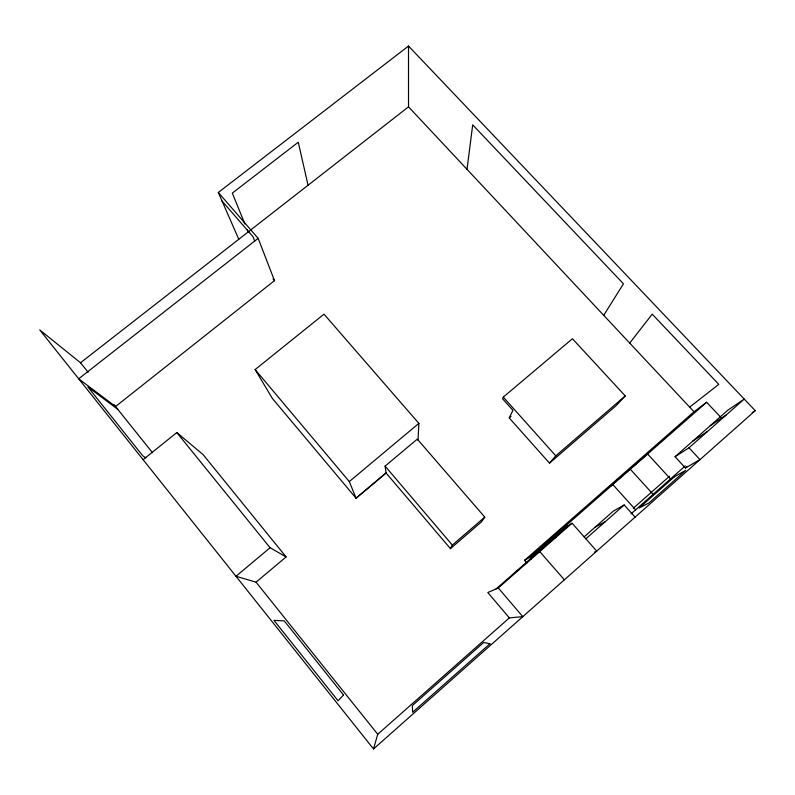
<?xml version="1.0" encoding="UTF-8"?>
<svg xmlns="http://www.w3.org/2000/svg" width="795" height="795" viewBox="0 0 795 795"><rect width="100%" height="100%" fill="white"/><g stroke="black" fill="none" stroke-linecap="round" stroke-linejoin="round"><path stroke-width="1.19" d="M418.011 440.37L418.866 423.377L324.002 314.164L255.135 369.556L272.288 398.335L356.081 498.227L386.092 473.005L385.088 466.138L417.296 439.108L484.771 517.108L481.472 521.858L450.447 548.639L386.092 473.005M467.023 169.325L472.697 124.845L623.449 283.815L603.713 315.327M88.136 372.279L80.524 362.768L39.75 329.915L373.511 748.95L377.734 734.272L509.356 617.874L522.792 616.652L498.296 587.962L487.792 592.543L509.356 617.874M503.295 397.122L502.599 398.792L512.914 410.329L509.237 417.951L549.504 463.147L616.095 405.669L625.238 395.91L572.44 338.73L503.295 397.122L555.784 455.833L549.504 463.147M450.447 548.639L452.345 545.082L484.771 517.108M629.7 343.082L652.218 314.154L718.789 384.353L689.663 407.129M631.031 513.888L685.28 465.88M675.054 456.718L689.007 447.794L744.239 399.07L727.693 410.3L675.054 456.718L685.449 467.987L687.297 466.347M373.511 748.95L755.25 410.657L408.511 46.05L218.307 192.47L238.798 239.275M585.855 538.801L624.194 504.974L635.116 517.118M633.357 508.214L669.549 476.215M584.196 536.814L613.352 511.115L624.194 504.974M526.916 563.128L524.521 560.356L694.015 411.78L706.626 402.28L721.085 417.633M706.626 402.28L529.798 557.315L531.418 559.173M532.63 555.685L563.238 528.844M533.117 555.407L563.834 528.466M536.098 553.688L567.541 526.111M496.12 588.916L568.177 525.714M498.296 587.962L572.082 523.219L596.747 551.114L594.62 551.978M555.784 455.833L625.238 395.91M509.237 417.951L511.106 416.371M286.111 556.927L270.081 547.745L235.976 576.276L256.07 582.188L286.111 556.927L203.033 454.551L176.818 432.559L143.11 459.679M356.031 498.167L386.37 472.677M356.081 498.227L349.303 481.581L418.866 423.377M258.146 238.341L274.514 280.625L115.543 406.533L78.685 378.798L258.146 238.341L218.307 192.47M80.524 362.768L408.521 106.838L408.511 46.05M710.263 425.673L725.944 415.199M692.713 441.146L707.54 431.447M559.73 531.07L572.082 523.219M752.229 412.535L755.25 410.657M552.436 539.517L555.973 537.36M524.521 560.356L539.765 551.581L564.361 579.813M685.449 467.987L699.978 459.629L689.007 447.794M595.177 527.145L605.094 521.828M516.432 571.088L519.105 569.707M145.833 457.791L142.812 455.853L87.877 386.927L117.759 409.306M408.521 106.838L694.015 411.78M670.513 478.948L647.647 453.995L609.795 486.629L612.806 484.533L635.612 509.833M630.286 469.209L653.122 494.341M222.053 201.036L252.929 236.622L254.748 241.183M273.013 278.896L274.514 280.625M385.088 466.138L452.345 545.082M255.135 369.556L349.303 481.581M176.818 432.559L270.081 547.745M114.023 404.635L152.501 452.733M256.07 582.188L377.734 734.272M244.87 223.991L232.329 193.106L298.264 142.226L308.053 185.235M247.195 229.705L248.12 231.991M343.519 695.029L338.044 700.753L273.967 620.368L284.242 620.885L343.519 695.029M674.488 476.702L639.091 508.035L648.889 502.977L685.717 470.352L674.488 476.702M489.949 643.771L412.615 712.28L412.307 705.632L483.688 642.479L489.949 643.771"/></g></svg>
